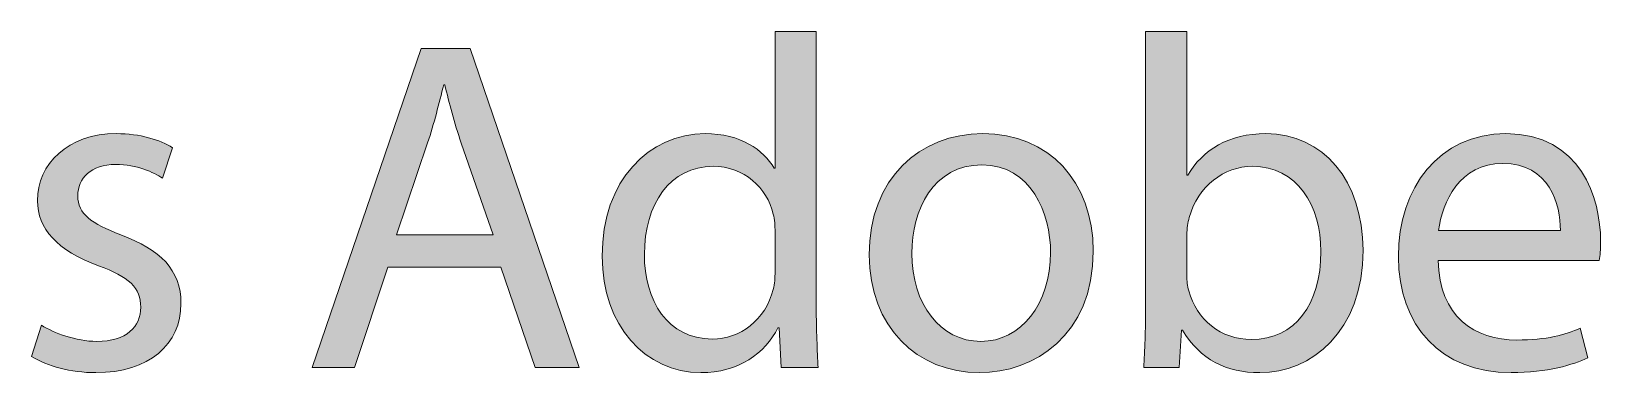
# Model space of a CAD drawing. Header units: inches. Extents: x 0 to 395, y 0 to 191.
# Drawn here: x 379.24 to 395.15, y 45.02 to 48.48 of the extents above; entities that cross this region are included whole.
import ezdxf

# ---------------------------------------------------------------- set-up
doc = ezdxf.new("R2010")
doc.units = ezdxf.units.IN
doc.header["$MEASUREMENT"] = 0
doc.layers.add('Template', color=7, linetype='Continuous')

# ---------------------------------------------------------------- blocks, each defined once
blk = doc.blocks.new('block 6')
at = {"layer": 'Template', "true_color": 0xf6921e}
h = blk.add_hatch(color=30, dxfattribs=at)
h.dxf.hatch_style = 2
edge = h.paths.add_edge_path()
edge.add_spline(control_points=[(387.195, 48.481), (387.195, 48.481), (387.195, 45.672), (387.195, 45.672), (387.195, 45.466), (387.205, 45.23), (387.214, 45.072), (387.214, 45.072), (386.84, 45.072), (386.84, 45.072), (386.84, 45.072), (386.82, 45.475), (386.82, 45.475), (386.82, 45.475), (386.806, 45.475), (386.806, 45.475), (386.681, 45.216), (386.403, 45.019), (386.024, 45.019), (385.462, 45.019), (385.025, 45.494), (385.025, 46.2), (385.02, 46.973), (385.505, 47.444), (386.067, 47.444), (386.427, 47.444), (386.662, 47.276), (386.768, 47.093), (386.768, 47.093), (386.777, 47.093), (386.777, 47.093), (386.777, 47.093), (386.777, 48.481), (386.777, 48.481), (386.777, 48.481), (387.195, 48.481), (387.195, 48.481)], knot_values=[0, 0, 0, 0, 1, 1, 1, 2, 2, 2, 3, 3, 3, 4, 4, 4, 5, 5, 5, 6, 6, 6, 7, 7, 7, 8, 8, 8, 9, 9, 9, 10, 10, 10, 11, 11, 11, 12, 12, 12, 12], degree=3, periodic=1)
edge = h.paths.add_edge_path()
edge.add_spline(control_points=[(386.777, 46.45), (386.777, 46.503), (386.773, 46.575), (386.758, 46.628), (386.696, 46.892), (386.465, 47.112), (386.148, 47.112), (385.712, 47.112), (385.452, 46.728), (385.452, 46.219), (385.452, 45.749), (385.687, 45.36), (386.139, 45.36), (386.422, 45.36), (386.681, 45.552), (386.758, 45.864), (386.773, 45.922), (386.777, 45.979), (386.777, 46.046), (386.777, 46.046), (386.777, 46.45), (386.777, 46.45)], knot_values=[0, 0, 0, 0, 1, 1, 1, 2, 2, 2, 3, 3, 3, 4, 4, 4, 5, 5, 5, 6, 6, 6, 7, 7, 7, 7], degree=3, periodic=1)
h = blk.add_hatch(color=30, dxfattribs=at)
h.dxf.hatch_style = 2
edge = h.paths.add_edge_path()
edge.add_spline(control_points=[(390.535, 48.481), (390.535, 48.481), (390.953, 48.481), (390.953, 48.481), (390.953, 48.481), (390.953, 47.021), (390.953, 47.021), (390.953, 47.021), (390.963, 47.021), (390.963, 47.021), (391.111, 47.28), (391.38, 47.444), (391.755, 47.444), (392.336, 47.444), (392.739, 46.964), (392.739, 46.262), (392.739, 45.432), (392.211, 45.019), (391.692, 45.019), (391.356, 45.019), (391.087, 45.149), (390.909, 45.451), (390.909, 45.451), (390.9, 45.451), (390.9, 45.451), (390.9, 45.451), (390.876, 45.072), (390.876, 45.072), (390.876, 45.072), (390.516, 45.072), (390.516, 45.072), (390.526, 45.23), (390.535, 45.466), (390.535, 45.672), (390.535, 45.672), (390.535, 48.481), (390.535, 48.481)], knot_values=[0, 0, 0, 0, 1, 1, 1, 2, 2, 2, 3, 3, 3, 4, 4, 4, 5, 5, 5, 6, 6, 6, 7, 7, 7, 8, 8, 8, 9, 9, 9, 10, 10, 10, 11, 11, 11, 12, 12, 12, 12], degree=3, periodic=1)
edge = h.paths.add_edge_path()
edge.add_spline(control_points=[(390.953, 46.003), (390.953, 45.951), (390.958, 45.898), (390.972, 45.85), (391.049, 45.557), (391.299, 45.355), (391.606, 45.355), (392.053, 45.355), (392.312, 45.715), (392.312, 46.248), (392.312, 46.714), (392.072, 47.112), (391.616, 47.112), (391.332, 47.112), (391.063, 46.911), (390.977, 46.594), (390.963, 46.541), (390.953, 46.484), (390.953, 46.416), (390.953, 46.416), (390.953, 46.003), (390.953, 46.003)], knot_values=[0, 0, 0, 0, 1, 1, 1, 2, 2, 2, 3, 3, 3, 4, 4, 4, 5, 5, 5, 6, 6, 6, 7, 7, 7, 7], degree=3, periodic=1)
h = blk.add_hatch(color=30, dxfattribs=at)
h.dxf.hatch_style = 2
h.paths.add_polyline_path([(382.851, 46.09), (382.514, 45.072), (382.082, 45.072), (383.187, 48.308), (383.686, 48.308), (384.79, 45.072), (384.344, 45.072), (383.998, 46.09)])
edge = h.paths.add_edge_path()
edge.add_spline(control_points=[(383.917, 46.416), (383.917, 46.416), (383.595, 47.348), (383.595, 47.348), (383.523, 47.559), (383.475, 47.751), (383.427, 47.939), (383.427, 47.939), (383.417, 47.939), (383.417, 47.939), (383.369, 47.751), (383.321, 47.55), (383.254, 47.352), (383.254, 47.352), (382.937, 46.416), (382.937, 46.416), (382.937, 46.416), (383.917, 46.416), (383.917, 46.416)], knot_values=[0, 0, 0, 0, 1, 1, 1, 2, 2, 2, 3, 3, 3, 4, 4, 4, 5, 5, 5, 6, 6, 6, 6], degree=3, periodic=1)
h = blk.add_hatch(color=30, dxfattribs=at)
h.dxf.hatch_style = 2
edge = h.paths.add_edge_path()
edge.add_spline(control_points=[(379.337, 45.499), (379.466, 45.422), (379.687, 45.336), (379.899, 45.336), (380.201, 45.336), (380.345, 45.485), (380.345, 45.682), (380.345, 45.883), (380.225, 45.989), (379.918, 46.104), (379.495, 46.258), (379.298, 46.484), (379.298, 46.762), (379.298, 47.136), (379.605, 47.444), (380.1, 47.444), (380.335, 47.444), (380.542, 47.381), (380.667, 47.3), (380.667, 47.3), (380.566, 46.992), (380.566, 46.992), (380.475, 47.05), (380.307, 47.132), (380.091, 47.132), (379.841, 47.132), (379.707, 46.988), (379.707, 46.815), (379.707, 46.623), (379.841, 46.536), (380.144, 46.416), (380.542, 46.267), (380.753, 46.066), (380.753, 45.72), (380.753, 45.307), (380.432, 45.019), (379.889, 45.019), (379.634, 45.019), (379.399, 45.086), (379.236, 45.182), (379.236, 45.182), (379.337, 45.499), (379.337, 45.499)], knot_values=[0, 0, 0, 0, 1, 1, 1, 2, 2, 2, 3, 3, 3, 4, 4, 4, 5, 5, 5, 6, 6, 6, 7, 7, 7, 8, 8, 8, 9, 9, 9, 10, 10, 10, 11, 11, 11, 12, 12, 12, 13, 13, 13, 14, 14, 14, 14], degree=3, periodic=1)
h = blk.add_hatch(color=30, dxfattribs=at)
h.dxf.hatch_style = 2
edge = h.paths.add_edge_path()
edge.add_spline(control_points=[(390.003, 46.253), (390.003, 45.394), (389.403, 45.019), (388.846, 45.019), (388.222, 45.019), (387.732, 45.48), (387.732, 46.215), (387.732, 46.988), (388.246, 47.444), (388.884, 47.444), (389.552, 47.444), (390.003, 46.959), (390.003, 46.253)], knot_values=[0, 0, 0, 0, 1, 1, 1, 2, 2, 2, 3, 3, 3, 4, 4, 4, 4], degree=3, periodic=1)
edge = h.paths.add_edge_path()
edge.add_spline(control_points=[(388.164, 46.229), (388.164, 45.72), (388.452, 45.336), (388.865, 45.336), (389.268, 45.336), (389.571, 45.715), (389.571, 46.239), (389.571, 46.632), (389.374, 47.127), (388.875, 47.127), (388.38, 47.127), (388.164, 46.666), (388.164, 46.229)], knot_values=[0, 0, 0, 0, 1, 1, 1, 2, 2, 2, 3, 3, 3, 4, 4, 4, 4], degree=3, periodic=1)
h = blk.add_hatch(color=30, dxfattribs=at)
h.dxf.hatch_style = 2
edge = h.paths.add_edge_path()
edge.add_spline(control_points=[(393.502, 46.157), (393.511, 45.586), (393.871, 45.35), (394.299, 45.35), (394.601, 45.35), (394.788, 45.403), (394.942, 45.47), (394.942, 45.47), (395.019, 45.168), (395.019, 45.168), (394.87, 45.101), (394.611, 45.019), (394.241, 45.019), (393.526, 45.019), (393.098, 45.494), (393.098, 46.195), (393.098, 46.896), (393.511, 47.444), (394.188, 47.444), (394.952, 47.444), (395.148, 46.781), (395.148, 46.354), (395.148, 46.267), (395.143, 46.205), (395.134, 46.157), (395.134, 46.157), (393.502, 46.157), (393.502, 46.157)], knot_values=[0, 0, 0, 0, 1, 1, 1, 2, 2, 2, 3, 3, 3, 4, 4, 4, 5, 5, 5, 6, 6, 6, 7, 7, 7, 8, 8, 8, 9, 9, 9, 9], degree=3, periodic=1)
edge = h.paths.add_edge_path()
edge.add_spline(control_points=[(394.74, 46.46), (394.745, 46.723), (394.63, 47.141), (394.155, 47.141), (393.722, 47.141), (393.54, 46.752), (393.506, 46.46), (393.506, 46.46), (394.74, 46.46), (394.74, 46.46)], knot_values=[0, 0, 0, 0, 1, 1, 1, 2, 2, 2, 3, 3, 3, 3], degree=3, periodic=1)
at = {"layer": 'Template', "lineweight": 0}
blk.add_lwpolyline([(382.851, 46.09), (382.514, 45.072), (382.082, 45.072), (383.187, 48.308), (383.686, 48.308), (384.79, 45.072), (384.344, 45.072), (383.998, 46.09), (382.851, 46.09)], dxfattribs=at)
for points, knots in [([(387.195, 48.481), (387.195, 48.481), (387.195, 45.672), (387.195, 45.672), (387.195, 45.466), (387.205, 45.23), (387.214, 45.072), (387.214, 45.072), (386.84, 45.072), (386.84, 45.072), (386.84, 45.072), (386.82, 45.475), (386.82, 45.475), (386.82, 45.475), (386.806, 45.475), (386.806, 45.475), (386.681, 45.216), (386.403, 45.019), (386.024, 45.019), (385.462, 45.019), (385.025, 45.494), (385.025, 46.2), (385.02, 46.973), (385.505, 47.444), (386.067, 47.444), (386.427, 47.444), (386.662, 47.276), (386.768, 47.093), (386.768, 47.093), (386.777, 47.093), (386.777, 47.093), (386.777, 47.093), (386.777, 48.481), (386.777, 48.481), (386.777, 48.481), (387.195, 48.481), (387.195, 48.481)], [0, 0, 0, 0, 1, 1, 1, 2, 2, 2, 3, 3, 3, 4, 4, 4, 5, 5, 5, 6, 6, 6, 7, 7, 7, 8, 8, 8, 9, 9, 9, 10, 10, 10, 11, 11, 11, 12, 12, 12, 12]), ([(390.535, 48.481), (390.535, 48.481), (390.953, 48.481), (390.953, 48.481), (390.953, 48.481), (390.953, 47.021), (390.953, 47.021), (390.953, 47.021), (390.963, 47.021), (390.963, 47.021), (391.111, 47.28), (391.38, 47.444), (391.755, 47.444), (392.336, 47.444), (392.739, 46.964), (392.739, 46.262), (392.739, 45.432), (392.211, 45.019), (391.692, 45.019), (391.356, 45.019), (391.087, 45.149), (390.909, 45.451), (390.909, 45.451), (390.9, 45.451), (390.9, 45.451), (390.9, 45.451), (390.876, 45.072), (390.876, 45.072), (390.876, 45.072), (390.516, 45.072), (390.516, 45.072), (390.526, 45.23), (390.535, 45.466), (390.535, 45.672), (390.535, 45.672), (390.535, 48.481), (390.535, 48.481)], [0, 0, 0, 0, 1, 1, 1, 2, 2, 2, 3, 3, 3, 4, 4, 4, 5, 5, 5, 6, 6, 6, 7, 7, 7, 8, 8, 8, 9, 9, 9, 10, 10, 10, 11, 11, 11, 12, 12, 12, 12]), ([(383.917, 46.416), (383.917, 46.416), (383.595, 47.348), (383.595, 47.348), (383.523, 47.559), (383.475, 47.751), (383.427, 47.939), (383.427, 47.939), (383.417, 47.939), (383.417, 47.939), (383.369, 47.751), (383.321, 47.55), (383.254, 47.352), (383.254, 47.352), (382.937, 46.416), (382.937, 46.416), (382.937, 46.416), (383.917, 46.416), (383.917, 46.416)], [0, 0, 0, 0, 1, 1, 1, 2, 2, 2, 3, 3, 3, 4, 4, 4, 5, 5, 5, 6, 6, 6, 6]), ([(379.337, 45.499), (379.466, 45.422), (379.687, 45.336), (379.899, 45.336), (380.201, 45.336), (380.345, 45.485), (380.345, 45.682), (380.345, 45.883), (380.225, 45.989), (379.918, 46.104), (379.495, 46.258), (379.298, 46.484), (379.298, 46.762), (379.298, 47.136), (379.605, 47.444), (380.1, 47.444), (380.335, 47.444), (380.542, 47.381), (380.667, 47.3), (380.667, 47.3), (380.566, 46.992), (380.566, 46.992), (380.475, 47.05), (380.307, 47.132), (380.091, 47.132), (379.841, 47.132), (379.707, 46.988), (379.707, 46.815), (379.707, 46.623), (379.841, 46.536), (380.144, 46.416), (380.542, 46.267), (380.753, 46.066), (380.753, 45.72), (380.753, 45.307), (380.432, 45.019), (379.889, 45.019), (379.634, 45.019), (379.399, 45.086), (379.236, 45.182), (379.236, 45.182), (379.337, 45.499), (379.337, 45.499)], [0, 0, 0, 0, 1, 1, 1, 2, 2, 2, 3, 3, 3, 4, 4, 4, 5, 5, 5, 6, 6, 6, 7, 7, 7, 8, 8, 8, 9, 9, 9, 10, 10, 10, 11, 11, 11, 12, 12, 12, 13, 13, 13, 14, 14, 14, 14]), ([(390.003, 46.253), (390.003, 45.394), (389.403, 45.019), (388.846, 45.019), (388.222, 45.019), (387.732, 45.48), (387.732, 46.215), (387.732, 46.988), (388.246, 47.444), (388.884, 47.444), (389.552, 47.444), (390.003, 46.959), (390.003, 46.253)], [0, 0, 0, 0, 1, 1, 1, 2, 2, 2, 3, 3, 3, 4, 4, 4, 4]), ([(393.502, 46.157), (393.511, 45.586), (393.871, 45.35), (394.299, 45.35), (394.601, 45.35), (394.788, 45.403), (394.942, 45.47), (394.942, 45.47), (395.019, 45.168), (395.019, 45.168), (394.87, 45.101), (394.611, 45.019), (394.241, 45.019), (393.526, 45.019), (393.098, 45.494), (393.098, 46.195), (393.098, 46.896), (393.511, 47.444), (394.188, 47.444), (394.952, 47.444), (395.148, 46.781), (395.148, 46.354), (395.148, 46.267), (395.143, 46.205), (395.134, 46.157), (395.134, 46.157), (393.502, 46.157), (393.502, 46.157)], [0, 0, 0, 0, 1, 1, 1, 2, 2, 2, 3, 3, 3, 4, 4, 4, 5, 5, 5, 6, 6, 6, 7, 7, 7, 8, 8, 8, 9, 9, 9, 9]), ([(386.777, 46.45), (386.777, 46.503), (386.773, 46.575), (386.758, 46.628), (386.696, 46.892), (386.465, 47.112), (386.148, 47.112), (385.712, 47.112), (385.452, 46.728), (385.452, 46.219), (385.452, 45.749), (385.687, 45.36), (386.139, 45.36), (386.422, 45.36), (386.681, 45.552), (386.758, 45.864), (386.773, 45.922), (386.777, 45.979), (386.777, 46.046), (386.777, 46.046), (386.777, 46.45), (386.777, 46.45)], [0, 0, 0, 0, 1, 1, 1, 2, 2, 2, 3, 3, 3, 4, 4, 4, 5, 5, 5, 6, 6, 6, 7, 7, 7, 7]), ([(388.164, 46.229), (388.164, 45.72), (388.452, 45.336), (388.865, 45.336), (389.268, 45.336), (389.571, 45.715), (389.571, 46.239), (389.571, 46.632), (389.374, 47.127), (388.875, 47.127), (388.38, 47.127), (388.164, 46.666), (388.164, 46.229)], [0, 0, 0, 0, 1, 1, 1, 2, 2, 2, 3, 3, 3, 4, 4, 4, 4]), ([(390.953, 46.003), (390.953, 45.951), (390.958, 45.898), (390.972, 45.85), (391.049, 45.557), (391.299, 45.355), (391.606, 45.355), (392.053, 45.355), (392.312, 45.715), (392.312, 46.248), (392.312, 46.714), (392.072, 47.112), (391.616, 47.112), (391.332, 47.112), (391.063, 46.911), (390.977, 46.594), (390.963, 46.541), (390.953, 46.484), (390.953, 46.416), (390.953, 46.416), (390.953, 46.003), (390.953, 46.003)], [0, 0, 0, 0, 1, 1, 1, 2, 2, 2, 3, 3, 3, 4, 4, 4, 5, 5, 5, 6, 6, 6, 7, 7, 7, 7]), ([(394.74, 46.46), (394.745, 46.723), (394.63, 47.141), (394.155, 47.141), (393.722, 47.141), (393.54, 46.752), (393.506, 46.46), (393.506, 46.46), (394.74, 46.46), (394.74, 46.46)], [0, 0, 0, 0, 1, 1, 1, 2, 2, 2, 3, 3, 3, 3])]:
    blk.add_open_spline(points, degree=3, knots=knots, dxfattribs=at)

msp = doc.modelspace()

# ---------------------------------------------------------------- block references
at = {"layer": 'Template'}
msp.add_blockref('block 6', (0, 0), dxfattribs=at)

doc.saveas('drawing.dxf')
